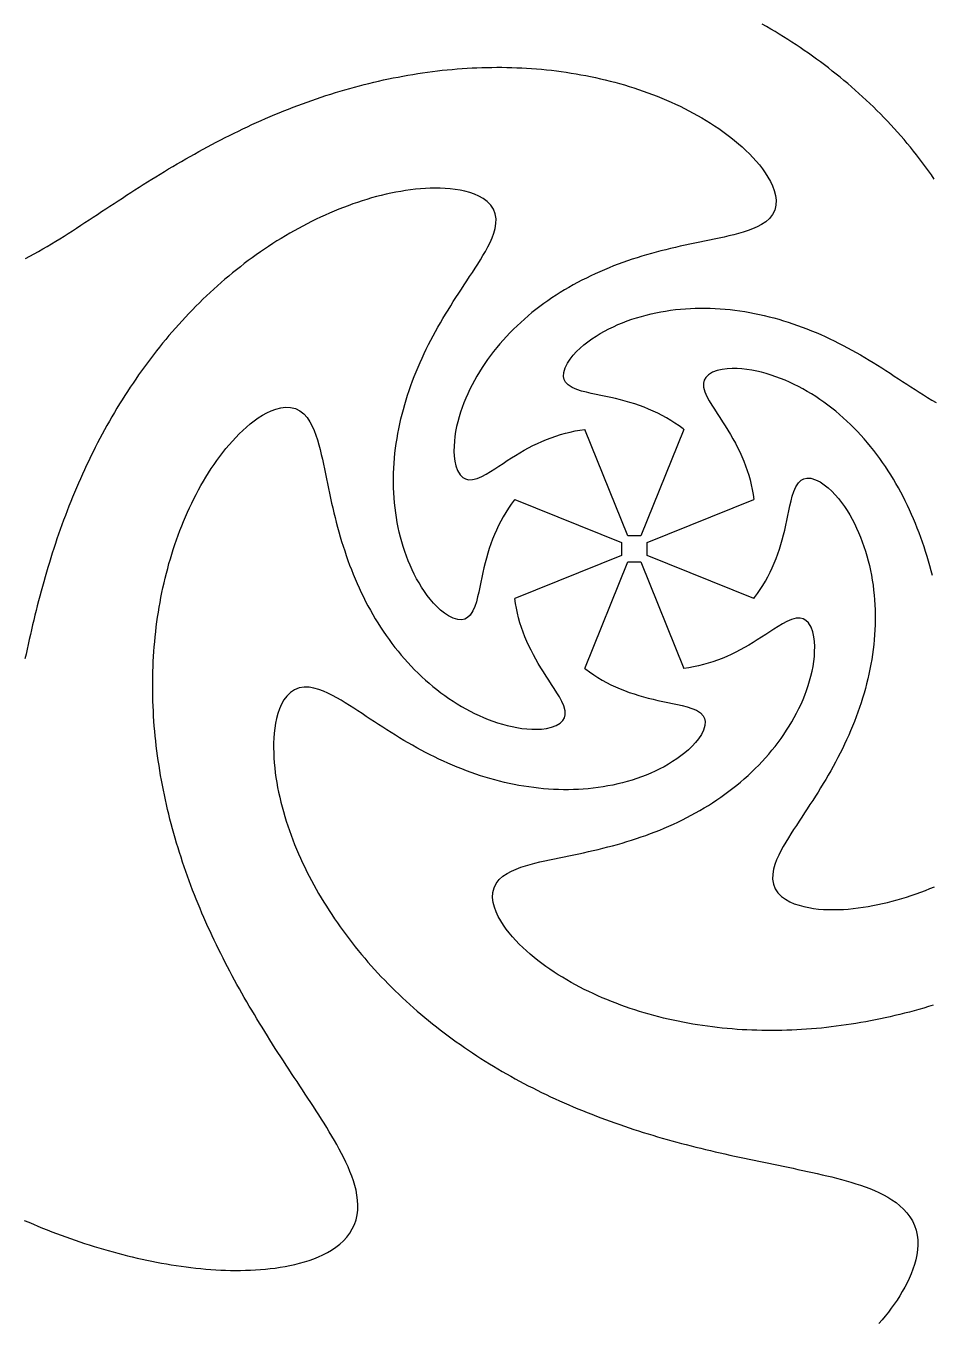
# Model space of a CAD drawing. Extents: x -137 to 137, y -137 to 137.
# Drawn here: x -40.4 to 19.8, y -51.4 to 34.8 of the extents above; entities that cross this region are included whole.
import ezdxf

# ---------------------------------------------------------------- set-up
doc = ezdxf.new("R2010")
doc.units = 0

msp = doc.modelspace()

# ---------------------------------------------------------------- linework, layer by layer
at = {"layer": 'PEC'}
for points in [[(19.920747, 24.576913), (19.733755, 24.849039), (19.543676, 25.119018), (19.350564, 25.386837), (19.154466, 25.652477), (18.955435, 25.915926), (18.753515, 26.177168), (18.548758, 26.436192), (18.341205, 26.692982), (18.130906, 26.947527), (17.917903, 27.199814), (17.702242, 27.449833), (17.483965, 27.697571), (17.263115, 27.943018), (17.039735, 28.186165), (16.813866, 28.427002), (16.585548, 28.665519), (16.354824, 28.901708), (16.121731, 29.135561), (15.886312, 29.36707), (15.648602, 29.596227), (15.408642, 29.823028), (15.166469, 30.047464), (14.922122, 30.269531), (14.675636, 30.489221), (14.42705, 30.706533), (14.176399, 30.921459), (13.92372, 31.133998), (13.669048, 31.344144), (13.412419, 31.551895), (13.152949, 31.756084), (12.891302, 31.95748), (12.628565, 32.157453), (12.364466, 32.355623), (12.098593, 32.551406), (11.830964, 32.744781), (11.561601, 32.935734), (11.290561, 33.124298), (11.017876, 33.310476), (10.743563, 33.494248), (10.467644, 33.675598), (10.190181, 33.854577), (9.911198, 34.031178), (9.630709, 34.205378), (9.34874, 34.377171), (9.065354, 34.546616), (8.780567, 34.713697), (8.494392, 34.878388)], [(-40.459702, 19.304316), (-40.165493, 19.454176), (-39.873975, 19.609207), (-39.584835, 19.768632), (-39.297858, 19.931919), (-39.012758, 20.098464), (-38.729357, 20.267884), (-38.447401, 20.439699), (-38.166749, 20.613636), (-37.887171, 20.789294), (-37.608564, 20.966489), (-37.330715, 21.14487), (-37.05355, 21.324312), (-36.776884, 21.504524), (-36.50064, 21.685381), (-36.2247, 21.866702), (-35.948941, 22.048298), (-35.673325, 22.23011), (-35.397695, 22.411902), (-35.122032, 22.593643), (-34.846238, 22.775185), (-34.570225, 22.956395), (-34.293989, 23.137264), (-34.017402, 23.317597), (-33.740446, 23.497361), (-33.463094, 23.676515), (-33.185237, 23.854883), (-32.906884, 24.032477), (-32.627991, 24.209222), (-32.348476, 24.384982), (-32.068361, 24.559784), (-31.787594, 24.733535), (-31.506114, 24.906129), (-31.223945, 25.077595), (-30.941041, 25.247846), (-30.65735, 25.416781), (-30.372897, 25.584432), (-30.087654, 25.750732), (-29.801562, 25.915569), (-29.514649, 26.078973), (-29.226907, 26.240912), (-28.938272, 26.401254), (-28.648767, 26.560021), (-28.358407, 26.717217), (-28.067126, 26.872702), (-27.774939, 27.026477), (-27.481872, 27.178566), (-27.18788, 27.328861), (-26.892954, 27.477315), (-26.597122, 27.623954), (-26.300381, 27.768744), (-26.00269, 27.911572), (-25.704075, 28.052457), (-25.404559, 28.191417), (-25.104103, 28.328333), (-24.802715, 28.463184), (-24.500421, 28.595993), (-24.197223, 28.726725), (-23.893095, 28.855275), (-23.588061, 28.981663), (-23.282146, 29.105905), (-22.97533, 29.227903), (-22.667618, 29.347621), (-22.359035, 29.465079), (-22.049598, 29.580267), (-21.739286, 29.693078), (-21.428122, 29.803513), (-21.11613, 29.91159), (-20.803315, 30.017263), (-20.489673, 30.120451), (-20.175228, 30.221168), (-19.860007, 30.319428), (-19.544005, 30.415149), (-19.227234, 30.508293), (-18.90972, 30.598871), (-18.591486, 30.686884), (-18.272529, 30.772242), (-17.95287, 30.854931), (-17.632534, 30.934959), (-17.311542, 31.012312), (-16.989898, 31.086908), (-16.667626, 31.158741), (-16.344752, 31.22782), (-16.021295, 31.294115), (-15.697267, 31.357557), (-15.372693, 31.418146), (-15.0476, 31.475886), (-14.722007, 31.530735), (-14.395931, 31.582641), (-14.069401, 31.631603), (-13.742445, 31.677638), (-13.41522, 31.721722), (-13.087733, 31.763819), (-12.759754, 31.801853), (-12.431322, 31.835789), (-12.102586, 31.866646), (-11.773573, 31.894395), (-11.444312, 31.919019), (-11.11483, 31.940489), (-10.785157, 31.958789), (-10.455322, 31.973891), (-10.125356, 31.985777), (-9.795288, 31.994421), (-9.465152, 31.999802), (-9.134978, 32.001897), (-8.8048, 32.000685), (-8.474651, 31.996141), (-8.144565, 31.988245), (-7.814577, 31.976972), (-7.484722, 31.962302), (-7.155038, 31.94421), (-6.825561, 31.922676), (-6.496328, 31.897674), (-6.167379, 31.869184), (-5.838754, 31.837181), (-5.510491, 31.801644), (-5.182634, 31.762546), (-4.855224, 31.719868), (-4.528304, 31.673581), (-4.201919, 31.623667), (-3.876113, 31.570096), (-3.550934, 31.512846), (-3.226429, 31.451893), (-2.902647, 31.387208), (-2.579638, 31.318771), (-2.257454, 31.246548), (-1.936146, 31.17052), (-1.615772, 31.090651), (-1.296385, 31.00692), (-0.978045, 30.919294), (-0.660812, 30.827742), (-0.344746, 30.732239), (-0.029914, 30.632743), (0.283621, 30.529234), (0.595787, 30.421664), (0.906513, 30.310005), (1.215726, 30.194221), (1.523343, 30.074263), (1.829288, 29.950102), (2.133471, 29.821685), (2.435803, 29.688967), (2.736191, 29.551908), (3.034529, 29.410443), (3.330713, 29.264523), (3.624633, 29.114093), (3.91616, 28.959078), (4.205168, 28.799415), (4.491519, 28.635035), (4.775054, 28.465845), (5.05561, 28.291761), (5.33301, 28.112689), (5.607051, 27.928521), (5.87751, 27.739131), (6.144144, 27.544392), (6.406676, 27.344161), (6.664795, 27.138273), (6.918139, 26.926537), (7.166294, 26.708744), (7.408779, 26.484658), (7.645026, 26.254006), (7.874353, 26.016477), (8.095937, 25.771711), (8.308761, 25.519295), (8.511553, 25.258757), (8.702689, 24.98956), (8.880054, 24.711109), (9.040836, 24.422781), (9.181226, 24.12402), (9.295975, 23.814546), (9.377837, 23.494866), (9.417133, 23.167331), (9.402281, 22.83794), (9.323103, 22.518023), (9.177222, 22.222536), (8.973672, 21.963217), (8.727949, 21.74317), (8.454463, 21.558512), (8.16341, 21.402829), (7.861251, 21.26986), (7.551936, 21.154441), (7.237902, 21.052509), (6.920694, 20.960903), (6.601314, 20.877161), (6.280436, 20.799348), (5.958524, 20.72592), (5.635913, 20.655623), (5.312848, 20.58744), (4.989519, 20.520521), (4.666077, 20.454149), (4.342649, 20.387709), (4.019346, 20.320661), (3.69626, 20.252577), (3.373476, 20.183077), (3.051083, 20.111788), (2.729164, 20.038386), (2.407786, 19.962652), (2.087033, 19.884313), (1.766991, 19.803119), (1.447722, 19.718937), (1.129317, 19.631546), (0.81186, 19.54077), (0.495419, 19.446516), (0.180097, 19.348582), (-0.134036, 19.2469), (-0.446885, 19.141334), (-0.758352, 19.031758), (-1.068364, 18.918133), (-1.376802, 18.8003), (-1.683596, 18.678253), (-1.988624, 18.551856), (-2.291804, 18.421088), (-2.593023, 18.285865), (-2.892175, 18.14613), (-3.189164, 18.001855), (-3.483864, 17.852959), (-3.776186, 17.699449), (-4.065991, 17.541237), (-4.353192, 17.378348), (-4.637642, 17.2107), (-4.919252, 17.038324), (-5.197869, 16.861152), (-5.473398, 16.679216), (-5.745687, 16.492465), (-6.014631, 16.300927), (-6.280077, 16.104572), (-6.542573, 15.904285), (-6.801296, 15.699162), (-7.055488, 15.488441), (-7.305641, 15.272942), (-7.551611, 15.05268), (-7.793251, 14.827676), (-8.030409, 14.597953), (-8.262931, 14.363539), (-8.490659, 14.124465), (-8.713429, 13.880765), (-8.931076, 13.63248), (-9.143428, 13.37965), (-9.350307, 13.122324), (-9.55153, 12.860551), (-9.746908, 12.594388), (-9.936243, 12.323893), (-10.11933, 12.04913), (-10.295953, 11.770169), (-10.465886, 11.487083), (-10.628887, 11.19995), (-10.784703, 10.908856), (-10.93306, 10.613892), (-11.073668, 10.315155), (-11.206205, 10.012753), (-11.330321, 9.706798), (-11.445626, 9.397417), (-11.551692, 9.084748), (-11.648023, 8.768945), (-11.734046, 8.450182), (-11.809105, 8.128662), (-11.872395, 7.804623), (-11.922955, 7.478358), (-11.959564, 7.15024), (-11.980669, 6.820768), (-11.984194, 6.490649), (-11.967267, 6.160964), (-11.925741, 5.8335), (-11.853314, 5.511527), (-11.739965, 5.201758), (-11.569922, 4.919627), (-11.393624, 4.746468), (-11.216827, 4.647589), (-11.017248, 4.59805), (-10.751937, 4.604529), (-10.433043, 4.688012), (-10.12998, 4.818627), (-9.839024, 4.974604), (-9.555942, 5.144524), (-9.277476, 5.321931), (-9.001261, 5.502831), (-8.725595, 5.684567), (-8.449209, 5.865206), (-8.171199, 6.043334), (-7.890863, 6.217775), (-7.607711, 6.387605), (-7.321383, 6.552022), (-7.031619, 6.7103), (-6.738261, 6.861813), (-6.441229, 7.005986), (-6.140502, 7.142283), (-5.836117, 7.2702), (-5.528159, 7.389255), (-5.21676, 7.49899), (-4.902093, 7.59897), (-4.584373, 7.688772), (-4.263851, 7.767988), (-3.940813, 7.83622), (-3.615506, 7.892613), (-3.288686, 7.93959)], [(-7.93959, 3.288686), (-7.980864, 3.234158), (-8.17778, 2.969128), (-8.365725, 2.697682), (-8.543918, 2.419731), (-8.712578, 2.135893), (-8.87179, 1.846649), (-9.021673, 1.552462), (-9.162384, 1.253778), (-9.29412, 0.951028), (-9.417119, 0.644623), (-9.531668, 0.334958), (-9.638109, 0.022413), (-9.736847, -0.292652), (-9.828361, -0.609891), (-9.913254, -0.928968), (-9.992229, -1.249561), (-10.066125, -1.571365), (-10.136038, -1.894059), (-10.203318, -2.217313), (-10.26974, -2.540745), (-10.337678, -2.86386), (-10.41048, -3.18591), (-10.493026, -3.505584), (-10.59287, -3.820235), (-10.722267, -4.123771), (-10.900948, -4.400608), (-11.080075, -4.567749), (-11.258114, -4.661223), (-11.461045, -4.705949), (-11.72635, -4.692789), (-12.042221, -4.598853), (-12.337121, -4.450968), (-12.612153, -4.268535), (-12.86969, -4.062045), (-13.111781, -3.837605), (-13.340005, -3.599055), (-13.555557, -3.348983), (-13.759354, -3.089235), (-13.952114, -2.821188), (-14.134397, -2.545905), (-14.30667, -2.264248), (-14.469306, -1.976916), (-14.622623, -1.684503), (-14.766895, -1.387522), (-14.902349, -1.086417), (-15.02919, -0.781582), (-15.147602, -0.473374), (-15.257748, -0.162116), (-15.359773, 0.151898), (-15.453815, 0.468396), (-15.539999, 0.787123), (-15.618446, 1.107842), (-15.689267, 1.430331), (-15.752571, 1.754381), (-15.808459, 2.079791), (-15.857031, 2.406374), (-15.898384, 2.733949), (-15.932614, 3.062346), (-15.959813, 3.391399), (-15.980073, 3.720953), (-15.993486, 4.050856), (-16.000142, 4.380965), (-16.00013, 4.711142), (-15.993542, 5.041252), (-15.980466, 5.37117), (-15.960992, 5.700772), (-15.935213, 6.029941), (-15.903217, 6.358564), (-15.863663, 6.686358), (-15.818872, 7.013486), (-15.76882, 7.339848), (-15.712902, 7.665256), (-15.651257, 7.989628), (-15.583933, 8.312869), (-15.511077, 8.634908), (-15.432736, 8.955657), (-15.349059, 9.275056), (-15.260099, 9.593025), (-15.166001, 9.909511), (-15.066834, 10.224445), (-14.962726, 10.537781), (-14.853775, 10.849466), (-14.740082, 11.159453), (-14.621788, 11.467713), (-14.498958, 11.774195), (-14.371769, 12.078894), (-14.240271, 12.381758), (-14.104656, 12.6828), (-13.964987, 12.981984), (-13.821431, 13.279323), (-13.67412, 13.57482), (-13.523159, 13.868468), (-13.368752, 14.160319), (-13.210979, 14.450365), (-13.050043, 14.738668), (-12.886108, 15.025277), (-12.719311, 15.310229), (-12.549888, 15.593629), (-12.378005, 15.875543), (-12.203866, 16.15607), (-12.02774, 16.435353), (-11.84986, 16.713523), (-11.670485, 16.990731), (-11.48995, 17.267186), (-11.308617, 17.543118), (-11.126858, 17.818769), (-10.945133, 18.094443), (-10.763985, 18.370496), (-10.584056, 18.647345), (-10.40611, 18.925472), (-10.231086, 19.205446), (-10.060155, 19.487935), (-9.894814, 19.773728), (-9.737013, 20.063747), (-9.589356, 20.359049), (-9.455383, 20.660788), (-9.340011, 20.970085), (-9.250172, 21.287684), (-9.195409, 21.613074), (-9.18796, 21.942803), (-9.240457, 22.268226), (-9.35992, 22.575337), (-9.541979, 22.850087), (-9.773108, 23.085292), (-10.038366, 23.281454), (-10.326137, 23.442996), (-10.628622, 23.575097), (-10.940818, 23.682359), (-11.259508, 23.768511), (-11.582576, 23.836499), (-11.908587, 23.888633), (-12.23654, 23.926741), (-12.565714, 23.952283), (-12.895577, 23.966444), (-13.225725, 23.970195), (-13.555844, 23.964342), (-13.885686, 23.949566), (-14.215049, 23.92644), (-14.543767, 23.89546), (-14.8717, 23.857051), (-15.198731, 23.811586), (-15.524757, 23.759404), (-15.84969, 23.700794), (-16.17345, 23.636012), (-16.495965, 23.565292), (-16.817173, 23.488855), (-17.137016, 23.406893), (-17.455438, 23.319573), (-17.772393, 23.227065), (-18.087834, 23.129524), (-18.401717, 23.027077), (-18.714003, 22.91986), (-19.024656, 22.807999), (-19.333635, 22.691595), (-19.640911, 22.570765), (-19.94645, 22.445608), (-20.250218, 22.316212), (-20.552191, 22.182681), (-20.852337, 22.04509), (-21.150628, 21.903524), (-21.447041, 21.758067), (-21.741547, 21.608786), (-22.034126, 21.455762), (-22.324751, 21.29906), (-22.613401, 21.138748), (-22.900055, 20.974894), (-23.184689, 20.807556), (-23.467288, 20.636802), (-23.747826, 20.462685), (-24.02629, 20.285268), (-24.302658, 20.104603), (-24.576913, 19.920747), (-24.849039, 19.733755), (-25.119018, 19.543676), (-25.386837, 19.350564), (-25.652477, 19.154466), (-25.915926, 18.955435), (-26.177168, 18.753515), (-26.436192, 18.548758), (-26.692982, 18.341205), (-26.947527, 18.130906), (-27.199814, 17.917903), (-27.449833, 17.702242), (-27.697571, 17.483965), (-27.943018, 17.263115), (-28.186165, 17.039735), (-28.427002, 16.813866), (-28.665519, 16.585548), (-28.901708, 16.354824), (-29.135561, 16.121731), (-29.36707, 15.886312), (-29.596227, 15.648602), (-29.823028, 15.408642), (-30.047464, 15.166469), (-30.269531, 14.922122), (-30.489221, 14.675636), (-30.706533, 14.42705), (-30.921459, 14.176399), (-31.133998, 13.92372), (-31.344144, 13.669048), (-31.551895, 13.412419), (-31.756084, 13.152949), (-31.95748, 12.891302), (-32.157453, 12.628565), (-32.355623, 12.364466), (-32.551406, 12.098593), (-32.744781, 11.830964), (-32.935734, 11.561601), (-33.124298, 11.290561), (-33.310476, 11.017876), (-33.494248, 10.743563), (-33.675598, 10.467644), (-33.854577, 10.190181), (-34.031178, 9.911198), (-34.205378, 9.630709), (-34.377171, 9.34874), (-34.546616, 9.065354), (-34.713697, 8.780567), (-34.878388, 8.494392), (-35.040703, 8.206862), (-35.200697, 7.918035), (-35.358346, 7.62792), (-35.513623, 7.33653), (-35.666573, 7.043911), (-35.817232, 6.750106), (-35.965572, 6.455123), (-36.111569, 6.158974), (-36.255303, 5.86172), (-36.396778, 5.563384), (-36.535964, 5.263973), (-36.672861, 4.963509), (-36.807559, 4.662052), (-36.940037, 4.359614), (-37.070262, 4.056198), (-37.198287, 3.751848), (-37.324171, 3.446605), (-37.447878, 3.140474), (-37.569389, 2.833465), (-37.688811, 2.525637), (-37.806143, 2.217006), (-37.921347, 1.907575), (-38.034466, 1.597376), (-38.145589, 1.286455), (-38.254677, 0.974815), (-38.361712, 0.662465), (-38.466819, 0.349459), (-38.569995, 0.035812), (-38.671199, -0.278476), (-38.770517, -0.593366), (-38.868016, -0.908824), (-38.963656, -1.224851), (-39.057459, -1.541428), (-39.149555, -1.858505), (-39.239915, -2.176081), (-39.328526, -2.494151), (-39.415539, -2.812661), (-39.50095, -3.131604), (-39.584729, -3.45098), (-39.667029, -3.77074), (-39.747875, -4.090871), (-39.827232, -4.411374), (-39.905252, -4.732205), (-39.981981, -5.053348), (-40.057387, -5.374804), (-40.131633, -5.69653), (-40.20477, -6.018509), (-40.276777, -6.340744), (-40.347845, -6.663187), (-40.418008, -6.985827), (-40.487279, -7.308661)], [(3.288686, 7.93959), (3.234158, 7.980864), (2.969128, 8.17778), (2.697682, 8.365725), (2.419731, 8.543918), (2.135893, 8.712578), (1.846649, 8.87179), (1.552462, 9.021673), (1.253778, 9.162384), (0.951028, 9.29412), (0.644623, 9.417119), (0.334958, 9.531668), (0.022413, 9.638109), (-0.292652, 9.736847), (-0.609891, 9.828361), (-0.928968, 9.913254), (-1.249561, 9.992229), (-1.571365, 10.066125), (-1.894059, 10.136038), (-2.217313, 10.203318), (-2.540745, 10.26974), (-2.86386, 10.337678), (-3.18591, 10.41048), (-3.505584, 10.493026), (-3.820235, 10.59287), (-4.123771, 10.722267), (-4.400608, 10.900948), (-4.567749, 11.080075), (-4.661223, 11.258114), (-4.705949, 11.461045), (-4.692789, 11.72635), (-4.598853, 12.042221), (-4.450968, 12.337121), (-4.268535, 12.612153), (-4.062045, 12.86969), (-3.837605, 13.111781), (-3.599055, 13.340005), (-3.348983, 13.555557), (-3.089235, 13.759354), (-2.821188, 13.952114), (-2.545905, 14.134397), (-2.264248, 14.30667), (-1.976916, 14.469306), (-1.684503, 14.622623), (-1.387522, 14.766895), (-1.086417, 14.902349), (-0.781582, 15.02919), (-0.473374, 15.147602), (-0.162116, 15.257748), (0.151898, 15.359773), (0.468396, 15.453815), (0.787123, 15.539999), (1.107842, 15.618446), (1.430331, 15.689267), (1.754381, 15.752571), (2.079791, 15.808459), (2.406374, 15.857031), (2.733949, 15.898384), (3.062346, 15.932614), (3.391399, 15.959813), (3.720953, 15.980073), (4.050856, 15.993486), (4.380965, 16.000142), (4.711142, 16.00013), (5.041252, 15.993542), (5.37117, 15.980466), (5.700772, 15.960992), (6.029941, 15.935213), (6.358564, 15.903217), (6.686358, 15.863663), (7.013486, 15.818872), (7.339848, 15.76882), (7.665256, 15.712902), (7.989628, 15.651257), (8.312869, 15.583933), (8.634908, 15.511077), (8.955657, 15.432736), (9.275056, 15.349059), (9.593025, 15.260099), (9.909511, 15.166001), (10.224445, 15.066834), (10.537781, 14.962726), (10.849466, 14.853775), (11.159453, 14.740082), (11.467713, 14.621788), (11.774195, 14.498958), (12.078894, 14.371769), (12.381758, 14.240271), (12.6828, 14.104656), (12.981984, 13.964987), (13.279323, 13.821431), (13.57482, 13.67412), (13.868468, 13.523159), (14.160319, 13.368752), (14.450365, 13.210979), (14.738668, 13.050043), (15.025277, 12.886108), (15.310229, 12.719311), (15.593629, 12.549888), (15.875543, 12.378005), (16.15607, 12.203866), (16.435353, 12.02774), (16.713523, 11.84986), (16.990731, 11.670485), (17.267186, 11.48995), (17.543118, 11.308617), (17.818769, 11.126858), (18.094443, 10.945133), (18.370496, 10.763985), (18.647345, 10.584056), (18.925472, 10.40611), (19.205446, 10.231086), (19.487935, 10.060155), (19.773728, 9.894814), (20.063747, 9.737013)], [(19.803119, -1.766991), (19.718937, -1.447722), (19.631546, -1.129317), (19.54077, -0.81186), (19.446516, -0.495419), (19.348582, -0.180097), (19.2469, 0.134036), (19.141334, 0.446885), (19.031758, 0.758352), (18.918133, 1.068364), (18.8003, 1.376802), (18.678253, 1.683596), (18.551856, 1.988624), (18.421088, 2.291804), (18.285865, 2.593023), (18.14613, 2.892175), (18.001855, 3.189164), (17.852959, 3.483864), (17.699449, 3.776186), (17.541237, 4.065991), (17.378348, 4.353192), (17.2107, 4.637642), (17.038324, 4.919252), (16.861152, 5.197869), (16.679216, 5.473398), (16.492465, 5.745687), (16.300927, 6.014631), (16.104572, 6.280077), (15.904285, 6.542573), (15.699162, 6.801296), (15.488441, 7.055488), (15.272942, 7.305641), (15.05268, 7.551611), (14.827676, 7.793251), (14.597953, 8.030409), (14.363539, 8.262931), (14.124465, 8.490659), (13.880765, 8.713429), (13.63248, 8.931076), (13.37965, 9.143428), (13.122324, 9.350307), (12.860551, 9.55153), (12.594388, 9.746908), (12.323893, 9.936243), (12.04913, 10.11933), (11.770169, 10.295953), (11.487083, 10.465886), (11.19995, 10.628887), (10.908856, 10.784703), (10.613892, 10.93306), (10.315155, 11.073668), (10.012753, 11.206205), (9.706798, 11.330321), (9.397417, 11.445626), (9.084748, 11.551692), (8.768945, 11.648023), (8.450182, 11.734046), (8.128662, 11.809105), (7.804623, 11.872395), (7.478358, 11.922955), (7.15024, 11.959564), (6.820768, 11.980669), (6.490649, 11.984194), (6.160964, 11.967267), (5.8335, 11.925741), (5.511527, 11.853314), (5.201758, 11.739965), (4.919627, 11.569922), (4.746468, 11.393624), (4.647589, 11.216827), (4.59805, 11.017248), (4.604529, 10.751937), (4.688012, 10.433043), (4.818627, 10.12998), (4.974604, 9.839024), (5.144524, 9.555942), (5.321931, 9.277476), (5.502831, 9.001261), (5.684567, 8.725595), (5.865206, 8.449209), (6.043334, 8.171199), (6.217775, 7.890863), (6.387605, 7.607711), (6.552022, 7.321383), (6.7103, 7.031619), (6.861813, 6.738261), (7.005986, 6.441229), (7.142283, 6.140502), (7.2702, 5.836117), (7.389255, 5.528159), (7.49899, 5.21676), (7.59897, 4.902093), (7.688772, 4.584373), (7.767988, 4.263851), (7.83622, 3.940813), (7.892613, 3.615506), (7.93959, 3.288686)], [(-40.539755, -44.615337), (-40.236548, -44.746048), (-39.93245, -44.874671), (-39.627462, -45.00117), (-39.321599, -45.125538), (-39.014869, -45.247751), (-38.707273, -45.367769), (-38.398823, -45.485576), (-38.089532, -45.601156), (-37.779402, -45.714463), (-37.468442, -45.825475), (-37.156668, -45.934178), (-36.844081, -46.040522), (-36.530693, -46.144481), (-36.216519, -46.24604), (-35.901563, -46.345146), (-35.585835, -46.441768), (-35.269353, -46.535888), (-34.952121, -46.627448), (-34.634152, -46.716416), (-34.315463, -46.802769), (-33.99606, -46.886439), (-33.675958, -46.967398), (-33.355174, -47.045611), (-33.033716, -47.121002), (-32.711604, -47.193551), (-32.388853, -47.263199), (-32.065474, -47.329871), (-31.741491, -47.393544), (-31.416917, -47.454136), (-31.091772, -47.511581), (-30.76608, -47.565837), (-30.439856, -47.6168), (-30.113128, -47.664424), (-29.78592, -47.708621), (-29.458254, -47.74929), (-29.130163, -47.786375), (-28.801673, -47.819743), (-28.472821, -47.849324), (-28.14364, -47.874991), (-27.81417, -47.896622), (-27.484454, -47.914113), (-27.154537, -47.927294), (-26.824474, -47.936054), (-26.494321, -47.940197), (-26.164143, -47.939582), (-25.834012, -47.933989), (-25.504008, -47.923236), (-25.174226, -47.907075), (-24.844769, -47.885272), (-24.515759, -47.857534), (-24.187334, -47.823573), (-23.859656, -47.783031), (-23.532913, -47.735551), (-23.207329, -47.680685), (-22.883163, -47.617986), (-22.560735, -47.546897), (-22.24042, -47.466834), (-21.922675, -47.377114), (-21.608065, -47.276967), (-21.297274, -47.16554), (-20.991159, -47.041853), (-20.690788, -46.904823), (-20.397489, -46.753258), (-20.112934, -46.585872), (-19.839208, -46.401331), (-19.578879, -46.198352), (-19.335051, -45.97585), (-19.111328, -45.733171), (-18.911647, -45.470382), (-18.739906, -45.188559), (-18.599421, -44.889936), (-18.492323, -44.577777), (-18.419158, -44.255959), (-18.378853, -43.928377), (-18.369063, -43.598447), (-18.386693, -43.26882), (-18.428384, -42.941346), (-18.490869, -42.617179), (-18.57116, -42.296946), (-18.666629, -41.980896), (-18.775058, -41.669046), (-18.894533, -41.361255), (-19.023416, -41.057278), (-19.160399, -40.756861), (-19.304316, -40.459702), (-19.454176, -40.165493), (-19.609207, -39.873975), (-19.768632, -39.584835), (-19.931919, -39.297858), (-20.098464, -39.012758), (-20.267884, -38.729357), (-20.439699, -38.447401), (-20.613636, -38.166749), (-20.789294, -37.887171), (-20.966489, -37.608564), (-21.14487, -37.330715), (-21.324312, -37.05355), (-21.504524, -36.776884), (-21.685381, -36.50064), (-21.866702, -36.2247), (-22.048298, -35.948941), (-22.23011, -35.673325), (-22.411902, -35.397695), (-22.593643, -35.122032), (-22.775185, -34.846238), (-22.956395, -34.570225), (-23.137264, -34.293989), (-23.317597, -34.017402), (-23.497361, -33.740446), (-23.676515, -33.463094), (-23.854883, -33.185237), (-24.032477, -32.906884), (-24.209222, -32.627991), (-24.384982, -32.348476), (-24.559784, -32.068361), (-24.733535, -31.787594), (-24.906129, -31.506114), (-25.077595, -31.223945), (-25.247846, -30.941041), (-25.416781, -30.65735), (-25.584432, -30.372897), (-25.750732, -30.087654), (-25.915569, -29.801562), (-26.078973, -29.514649), (-26.240912, -29.226907), (-26.401254, -28.938272), (-26.560021, -28.648767), (-26.717217, -28.358407), (-26.872702, -28.067126), (-27.026477, -27.774939), (-27.178566, -27.481872), (-27.328861, -27.18788), (-27.477315, -26.892954), (-27.623954, -26.597122), (-27.768744, -26.300381), (-27.911572, -26.00269), (-28.052457, -25.704075), (-28.191417, -25.404559), (-28.328333, -25.104103), (-28.463184, -24.802715), (-28.595993, -24.500421), (-28.726725, -24.197223), (-28.855275, -23.893095), (-28.981663, -23.588061), (-29.105905, -23.282146), (-29.227903, -22.97533), (-29.347621, -22.667618), (-29.465079, -22.359035), (-29.580267, -22.049598), (-29.693078, -21.739286), (-29.803513, -21.428122), (-29.91159, -21.11613), (-30.017263, -20.803315), (-30.120451, -20.489673), (-30.221168, -20.175228), (-30.319428, -19.860007), (-30.415149, -19.544005), (-30.508293, -19.227234), (-30.598871, -18.90972), (-30.686884, -18.591486), (-30.772242, -18.272529), (-30.854931, -17.95287), (-30.934959, -17.632534), (-31.012312, -17.311542), (-31.086908, -16.989898), (-31.158741, -16.667626), (-31.22782, -16.344752), (-31.294115, -16.021295), (-31.357557, -15.697267), (-31.418146, -15.372693), (-31.475886, -15.0476), (-31.530735, -14.722007), (-31.582641, -14.395931), (-31.631603, -14.069401), (-31.677638, -13.742445), (-31.721722, -13.41522), (-31.763819, -13.087733), (-31.801853, -12.759754), (-31.835789, -12.431322), (-31.866646, -12.102586), (-31.894395, -11.773573), (-31.919019, -11.444312), (-31.940489, -11.11483), (-31.958789, -10.785157), (-31.973891, -10.455322), (-31.985777, -10.125356), (-31.994421, -9.795288), (-31.999802, -9.465152), (-32.001897, -9.134978), (-32.000685, -8.8048), (-31.996141, -8.474651), (-31.988245, -8.144565), (-31.976972, -7.814577), (-31.962302, -7.484722), (-31.94421, -7.155038), (-31.922676, -6.825561), (-31.897674, -6.496328), (-31.869184, -6.167379), (-31.837181, -5.838754), (-31.801644, -5.510491), (-31.762546, -5.182634), (-31.719868, -4.855224), (-31.673581, -4.528304), (-31.623667, -4.201919), (-31.570096, -3.876113), (-31.512846, -3.550934), (-31.451893, -3.226429), (-31.387208, -2.902647), (-31.318771, -2.579638), (-31.246548, -2.257454), (-31.17052, -1.936146), (-31.090651, -1.615772), (-31.00692, -1.296385), (-30.919294, -0.978045), (-30.827742, -0.660812), (-30.732239, -0.344746), (-30.632743, -0.029914), (-30.529234, 0.283621), (-30.421664, 0.595787), (-30.310005, 0.906513), (-30.194221, 1.215726), (-30.074263, 1.523343), (-29.950102, 1.829288), (-29.821685, 2.133471), (-29.688967, 2.435803), (-29.551908, 2.736191), (-29.410443, 3.034529), (-29.264523, 3.330713), (-29.114093, 3.624633), (-28.959078, 3.91616), (-28.799415, 4.205168), (-28.635035, 4.491519), (-28.465845, 4.775054), (-28.291761, 5.05561), (-28.112689, 5.33301), (-27.928521, 5.607051), (-27.739131, 5.87751), (-27.544392, 6.144144), (-27.344161, 6.406676), (-27.138273, 6.664795), (-26.926537, 6.918139), (-26.708744, 7.166294), (-26.484658, 7.408779), (-26.254006, 7.645026), (-26.016477, 7.874353), (-25.771711, 8.095937), (-25.519295, 8.308761), (-25.258757, 8.511553), (-24.98956, 8.702689), (-24.711109, 8.880054), (-24.422781, 9.040836), (-24.12402, 9.181226), (-23.814546, 9.295975), (-23.494866, 9.377837), (-23.167331, 9.417133), (-22.83794, 9.402281), (-22.518023, 9.323103), (-22.222536, 9.177222), (-21.963217, 8.973672), (-21.74317, 8.727949), (-21.558512, 8.454463), (-21.402829, 8.16341), (-21.26986, 7.861251), (-21.154441, 7.551936), (-21.052509, 7.237902), (-20.960903, 6.920694), (-20.877161, 6.601314), (-20.799348, 6.280436), (-20.72592, 5.958524), (-20.655623, 5.635913), (-20.58744, 5.312848), (-20.520521, 4.989519), (-20.454149, 4.666077), (-20.387709, 4.342649), (-20.320661, 4.019346), (-20.252577, 3.69626), (-20.183077, 3.373476), (-20.111788, 3.051083), (-20.038386, 2.729164), (-19.962652, 2.407786), (-19.884313, 2.087033), (-19.803119, 1.766991), (-19.718937, 1.447722), (-19.631546, 1.129317), (-19.54077, 0.81186), (-19.446516, 0.495419), (-19.348582, 0.180097), (-19.2469, -0.134036), (-19.141334, -0.446885), (-19.031758, -0.758352), (-18.918133, -1.068364), (-18.8003, -1.376802), (-18.678253, -1.683596), (-18.551856, -1.988624), (-18.421088, -2.291804), (-18.285865, -2.593023), (-18.14613, -2.892175), (-18.001855, -3.189164), (-17.852959, -3.483864), (-17.699449, -3.776186), (-17.541237, -4.065991), (-17.378348, -4.353192), (-17.2107, -4.637642), (-17.038324, -4.919252), (-16.861152, -5.197869), (-16.679216, -5.473398), (-16.492465, -5.745687), (-16.300927, -6.014631), (-16.104572, -6.280077), (-15.904285, -6.542573), (-15.699162, -6.801296), (-15.488441, -7.055488), (-15.272942, -7.305641), (-15.05268, -7.551611), (-14.827676, -7.793251), (-14.597953, -8.030409), (-14.363539, -8.262931), (-14.124465, -8.490659), (-13.880765, -8.713429), (-13.63248, -8.931076), (-13.37965, -9.143428), (-13.122324, -9.350307), (-12.860551, -9.55153), (-12.594388, -9.746908), (-12.323893, -9.936243), (-12.04913, -10.11933), (-11.770169, -10.295953), (-11.487083, -10.465886), (-11.19995, -10.628887), (-10.908856, -10.784703), (-10.613892, -10.93306), (-10.315155, -11.073668), (-10.012753, -11.206205), (-9.706798, -11.330321), (-9.397417, -11.445626), (-9.084748, -11.551692), (-8.768945, -11.648023), (-8.450182, -11.734046), (-8.128662, -11.809105), (-7.804623, -11.872395), (-7.478358, -11.922955), (-7.15024, -11.959564), (-6.820768, -11.980669), (-6.490649, -11.984194), (-6.160964, -11.967267), (-5.8335, -11.925741), (-5.511527, -11.853314), (-5.201758, -11.739965), (-4.919627, -11.569922), (-4.746468, -11.393624), (-4.647589, -11.216827), (-4.59805, -11.017248), (-4.604529, -10.751937), (-4.688012, -10.433043), (-4.818627, -10.12998), (-4.974604, -9.839024), (-5.144524, -9.555942), (-5.321931, -9.277476), (-5.502831, -9.001261), (-5.684567, -8.725595), (-5.865206, -8.449209), (-6.043334, -8.171199), (-6.217775, -7.890863), (-6.387605, -7.607711), (-6.552022, -7.321383), (-6.7103, -7.031619), (-6.861813, -6.738261), (-7.005986, -6.441229), (-7.142283, -6.140502), (-7.2702, -5.836117), (-7.389255, -5.528159), (-7.49899, -5.21676), (-7.59897, -4.902093), (-7.688772, -4.584373), (-7.767988, -4.263851), (-7.83622, -3.940813), (-7.892613, -3.615506), (-7.93959, -3.288686)], [(-0.429687, 0.859375), (-3.288686, 7.93959)], [(3.288686, 7.93959), (0.429688, 0.859375)], [(7.93959, -3.288686), (7.980864, -3.234158), (8.17778, -2.969128), (8.365725, -2.697682), (8.543918, -2.419731), (8.712578, -2.135893), (8.87179, -1.846649), (9.021673, -1.552462), (9.162384, -1.253778), (9.29412, -0.951028), (9.417119, -0.644623), (9.531668, -0.334958), (9.638109, -0.022413), (9.736847, 0.292652), (9.828361, 0.609891), (9.913254, 0.928968), (9.992229, 1.249561), (10.066125, 1.571365), (10.136038, 1.894059), (10.203318, 2.217313), (10.26974, 2.540745), (10.337678, 2.86386), (10.41048, 3.18591), (10.493026, 3.505584), (10.59287, 3.820235), (10.722267, 4.123771), (10.900948, 4.400608), (11.080075, 4.567749), (11.258114, 4.661223), (11.461045, 4.705949), (11.72635, 4.692789), (12.042221, 4.598853), (12.337121, 4.450968), (12.612153, 4.268535), (12.86969, 4.062045), (13.111781, 3.837605), (13.340005, 3.599055), (13.555557, 3.348983), (13.759354, 3.089235), (13.952114, 2.821188), (14.134397, 2.545905), (14.30667, 2.264248), (14.469306, 1.976916), (14.622623, 1.684503), (14.766895, 1.387522), (14.902349, 1.086417), (15.02919, 0.781582), (15.147602, 0.473374), (15.257748, 0.162116), (15.359773, -0.151898), (15.453815, -0.468396), (15.539999, -0.787123), (15.618446, -1.107842), (15.689267, -1.430331), (15.752571, -1.754381), (15.808459, -2.079791), (15.857031, -2.406374), (15.898384, -2.733949), (15.932614, -3.062346), (15.959813, -3.391399), (15.980073, -3.720953), (15.993486, -4.050856), (16.000142, -4.380965), (16.00013, -4.711142), (15.993542, -5.041252), (15.980466, -5.37117), (15.960992, -5.700772), (15.935213, -6.029941), (15.903217, -6.358564), (15.863663, -6.686358), (15.818872, -7.013486), (15.76882, -7.339848), (15.712902, -7.665256), (15.651257, -7.989628), (15.583933, -8.312869), (15.511077, -8.634908), (15.432736, -8.955657), (15.349059, -9.275056), (15.260099, -9.593025), (15.166001, -9.909511), (15.066834, -10.224445), (14.962726, -10.537781), (14.853775, -10.849466), (14.740082, -11.159453), (14.621788, -11.467713), (14.498958, -11.774195), (14.371769, -12.078894), (14.240271, -12.381758), (14.104656, -12.6828), (13.964987, -12.981984), (13.821431, -13.279323), (13.67412, -13.57482), (13.523159, -13.868468), (13.368752, -14.160319), (13.210979, -14.450365), (13.050043, -14.738668), (12.886108, -15.025277), (12.719311, -15.310229), (12.549888, -15.593629), (12.378005, -15.875543), (12.203866, -16.15607), (12.02774, -16.435353), (11.84986, -16.713523), (11.670485, -16.990731), (11.48995, -17.267186), (11.308617, -17.543118), (11.126858, -17.818769), (10.945133, -18.094443), (10.763985, -18.370496), (10.584056, -18.647345), (10.40611, -18.925472), (10.231086, -19.205446), (10.060155, -19.487935), (9.894814, -19.773728), (9.737013, -20.063747), (9.589356, -20.359049), (9.455383, -20.660788), (9.340011, -20.970085), (9.250172, -21.287684), (9.195409, -21.613074), (9.18796, -21.942803), (9.240457, -22.268226), (9.35992, -22.575337), (9.541979, -22.850087), (9.773108, -23.085292), (10.038366, -23.281454), (10.326137, -23.442996), (10.628622, -23.575097), (10.940818, -23.682359), (11.259508, -23.768511), (11.582576, -23.836499), (11.908587, -23.888633), (12.23654, -23.926741), (12.565714, -23.952283), (12.895577, -23.966444), (13.225725, -23.970195), (13.555844, -23.964342), (13.885686, -23.949566), (14.215049, -23.92644), (14.543767, -23.89546), (14.8717, -23.857051), (15.198731, -23.811586), (15.524757, -23.759404), (15.84969, -23.700794), (16.17345, -23.636012), (16.495965, -23.565292), (16.817173, -23.488855), (17.137016, -23.406893), (17.455438, -23.319573), (17.772393, -23.227065), (18.087834, -23.129524), (18.401717, -23.027077), (18.714003, -22.91986), (19.024656, -22.807999), (19.333635, -22.691595), (19.640911, -22.570765), (19.94645, -22.445608)], [(-7.93959, 3.288686), (-0.859375, 0.429688)], [(0.859375, 0.429688), (7.93959, 3.288686)], [(-0.859375, 0.429688), (-0.859375, -0.429687)], [(0.429688, 0.859375), (-0.429687, 0.859375)], [(0.859375, -0.429688), (0.859375, 0.429688)], [(-0.859375, -0.429687), (-7.93959, -3.288686)], [(-3.288686, -7.93959), (-0.429688, -0.859375)], [(-0.429688, -0.859375), (0.429687, -0.859375)], [(0.429687, -0.859375), (3.288686, -7.93959)], [(7.93959, -3.288686), (0.859375, -0.429688)], [(19.860007, -30.319428), (19.544005, -30.415149), (19.227234, -30.508293), (18.90972, -30.598871), (18.591486, -30.686884), (18.272529, -30.772242), (17.95287, -30.854931), (17.632534, -30.934959), (17.311542, -31.012312), (16.989898, -31.086908), (16.667626, -31.158741), (16.344752, -31.22782), (16.021295, -31.294115), (15.697267, -31.357557), (15.372693, -31.418146), (15.0476, -31.475886), (14.722007, -31.530735), (14.395931, -31.582641), (14.069401, -31.631603), (13.742445, -31.677638), (13.41522, -31.721722), (13.087733, -31.763819), (12.759754, -31.801853), (12.431322, -31.835789), (12.102586, -31.866646), (11.773573, -31.894395), (11.444312, -31.919019), (11.11483, -31.940489), (10.785157, -31.958789), (10.455322, -31.973891), (10.125356, -31.985777), (9.795288, -31.994421), (9.465152, -31.999802), (9.134978, -32.001897), (8.8048, -32.000685), (8.474651, -31.996141), (8.144565, -31.988245), (7.814577, -31.976972), (7.484722, -31.962302), (7.155038, -31.94421), (6.825561, -31.922676), (6.496328, -31.897674), (6.167379, -31.869184), (5.838754, -31.837181), (5.510491, -31.801644), (5.182634, -31.762546), (4.855224, -31.719868), (4.528304, -31.673581), (4.201919, -31.623667), (3.876113, -31.570096), (3.550934, -31.512846), (3.226429, -31.451893), (2.902647, -31.387208), (2.579638, -31.318771), (2.257454, -31.246548), (1.936146, -31.17052), (1.615772, -31.090651), (1.296385, -31.00692), (0.978045, -30.919294), (0.660812, -30.827742), (0.344746, -30.732239), (0.029914, -30.632743), (-0.283621, -30.529234), (-0.595787, -30.421664), (-0.906513, -30.310005), (-1.215726, -30.194221), (-1.523343, -30.074263), (-1.829288, -29.950102), (-2.133471, -29.821685), (-2.435803, -29.688967), (-2.736191, -29.551908), (-3.034529, -29.410443), (-3.330713, -29.264523), (-3.624633, -29.114093), (-3.91616, -28.959078), (-4.205168, -28.799415), (-4.491519, -28.635035), (-4.775054, -28.465845), (-5.05561, -28.291761), (-5.33301, -28.112689), (-5.607051, -27.928521), (-5.87751, -27.739131), (-6.144144, -27.544392), (-6.406676, -27.344161), (-6.664795, -27.138273), (-6.918139, -26.926537), (-7.166294, -26.708744), (-7.408779, -26.484658), (-7.645026, -26.254006), (-7.874353, -26.016477), (-8.095937, -25.771711), (-8.308761, -25.519295), (-8.511553, -25.258757), (-8.702689, -24.98956), (-8.880054, -24.711109), (-9.040836, -24.422781), (-9.181226, -24.12402), (-9.295975, -23.814546), (-9.377837, -23.494866), (-9.417133, -23.167331), (-9.402281, -22.83794), (-9.323103, -22.518023), (-9.177222, -22.222536), (-8.973672, -21.963217), (-8.727949, -21.74317), (-8.454463, -21.558512), (-8.16341, -21.402829), (-7.861251, -21.26986), (-7.551936, -21.154441), (-7.237902, -21.052509), (-6.920694, -20.960903), (-6.601314, -20.877161), (-6.280436, -20.799348), (-5.958524, -20.72592), (-5.635913, -20.655623), (-5.312848, -20.58744), (-4.989519, -20.520521), (-4.666077, -20.454149), (-4.342649, -20.387709), (-4.019346, -20.320661), (-3.69626, -20.252577), (-3.373476, -20.183077), (-3.051083, -20.111788), (-2.729164, -20.038386), (-2.407786, -19.962652), (-2.087033, -19.884313), (-1.766991, -19.803119), (-1.447722, -19.718937), (-1.129317, -19.631546), (-0.81186, -19.54077), (-0.495419, -19.446516), (-0.180097, -19.348582), (0.134036, -19.2469), (0.446885, -19.141334), (0.758352, -19.031758), (1.068364, -18.918133), (1.376802, -18.8003), (1.683596, -18.678253), (1.988624, -18.551856), (2.291804, -18.421088), (2.593023, -18.285865), (2.892175, -18.14613), (3.189164, -18.001855), (3.483864, -17.852959), (3.776186, -17.699449), (4.065991, -17.541237), (4.353192, -17.378348), (4.637642, -17.2107), (4.919252, -17.038324), (5.197869, -16.861152), (5.473398, -16.679216), (5.745687, -16.492465), (6.014631, -16.300927), (6.280077, -16.104572), (6.542573, -15.904285), (6.801296, -15.699162), (7.055488, -15.488441), (7.305641, -15.272942), (7.551611, -15.05268), (7.793251, -14.827676), (8.030409, -14.597953), (8.262931, -14.363539), (8.490659, -14.124465), (8.713429, -13.880765), (8.931076, -13.63248), (9.143428, -13.37965), (9.350307, -13.122324), (9.55153, -12.860551), (9.746908, -12.594388), (9.936243, -12.323893), (10.11933, -12.04913), (10.295953, -11.770169), (10.465886, -11.487083), (10.628887, -11.19995), (10.784703, -10.908856), (10.93306, -10.613892), (11.073668, -10.315155), (11.206205, -10.012753), (11.330321, -9.706798), (11.445626, -9.397417), (11.551692, -9.084748), (11.648023, -8.768945), (11.734046, -8.450182), (11.809105, -8.128662), (11.872395, -7.804623), (11.922955, -7.478358), (11.959564, -7.15024), (11.980669, -6.820768), (11.984194, -6.490649), (11.967267, -6.160964), (11.925741, -5.8335), (11.853314, -5.511527), (11.739965, -5.201758), (11.569922, -4.919627), (11.393624, -4.746468), (11.216827, -4.647589), (11.017248, -4.59805), (10.751937, -4.604529), (10.433043, -4.688012), (10.12998, -4.818627), (9.839024, -4.974604), (9.555942, -5.144524), (9.277476, -5.321931), (9.001261, -5.502831), (8.725595, -5.684567), (8.449209, -5.865206), (8.171199, -6.043334), (7.890863, -6.217775), (7.607711, -6.387605), (7.321383, -6.552022), (7.031619, -6.7103), (6.738261, -6.861813), (6.441229, -7.005986), (6.140502, -7.142283), (5.836117, -7.2702), (5.528159, -7.389255), (5.21676, -7.49899), (4.902093, -7.59897), (4.584373, -7.688772), (4.263851, -7.767988), (3.940813, -7.83622), (3.615506, -7.892613), (3.288686, -7.93959)], [(-3.288686, -7.93959), (-3.234158, -7.980864), (-2.969128, -8.17778), (-2.697682, -8.365725), (-2.419731, -8.543918), (-2.135893, -8.712578), (-1.846649, -8.87179), (-1.552462, -9.021673), (-1.253778, -9.162384), (-0.951028, -9.29412), (-0.644623, -9.417119), (-0.334958, -9.531668), (-0.022413, -9.638109), (0.292652, -9.736847), (0.609891, -9.828361), (0.928968, -9.913254), (1.249561, -9.992229), (1.571365, -10.066125), (1.894059, -10.136038), (2.217313, -10.203318), (2.540745, -10.26974), (2.86386, -10.337678), (3.18591, -10.41048), (3.505584, -10.493026), (3.820235, -10.59287), (4.123771, -10.722267), (4.400608, -10.900948), (4.567749, -11.080075), (4.661223, -11.258114), (4.705949, -11.461045), (4.692789, -11.72635), (4.598853, -12.042221), (4.450968, -12.337121), (4.268535, -12.612153), (4.062045, -12.86969), (3.837605, -13.111781), (3.599055, -13.340005), (3.348983, -13.555557), (3.089235, -13.759354), (2.821188, -13.952114), (2.545905, -14.134397), (2.264248, -14.30667), (1.976916, -14.469306), (1.684503, -14.622623), (1.387522, -14.766895), (1.086417, -14.902349), (0.781582, -15.02919), (0.473374, -15.147602), (0.162116, -15.257748), (-0.151898, -15.359773), (-0.468396, -15.453815), (-0.787123, -15.539999), (-1.107842, -15.618446), (-1.430331, -15.689267), (-1.754381, -15.752571), (-2.079791, -15.808459), (-2.406374, -15.857031), (-2.733949, -15.898384), (-3.062346, -15.932614), (-3.391399, -15.959813), (-3.720953, -15.980073), (-4.050856, -15.993486), (-4.380965, -16.000142), (-4.711142, -16.00013), (-5.041252, -15.993542), (-5.37117, -15.980466), (-5.700772, -15.960992), (-6.029941, -15.935213), (-6.358564, -15.903217), (-6.686358, -15.863663), (-7.013486, -15.818872), (-7.339848, -15.76882), (-7.665256, -15.712902), (-7.989628, -15.651257), (-8.312869, -15.583933), (-8.634908, -15.511077), (-8.955657, -15.432736), (-9.275056, -15.349059), (-9.593025, -15.260099), (-9.909511, -15.166001), (-10.224445, -15.066834), (-10.537781, -14.962726), (-10.849466, -14.853775), (-11.159453, -14.740082), (-11.467713, -14.621788), (-11.774195, -14.498958), (-12.078894, -14.371769), (-12.381758, -14.240271), (-12.6828, -14.104656), (-12.981984, -13.964987), (-13.279323, -13.821431), (-13.57482, -13.67412), (-13.868468, -13.523159), (-14.160319, -13.368752), (-14.450365, -13.210979), (-14.738668, -13.050043), (-15.025277, -12.886108), (-15.310229, -12.719311), (-15.593629, -12.549888), (-15.875543, -12.378005), (-16.15607, -12.203866), (-16.435353, -12.02774), (-16.713523, -11.84986), (-16.990731, -11.670485), (-17.267186, -11.48995), (-17.543118, -11.308617), (-17.818769, -11.126858), (-18.094443, -10.945133), (-18.370496, -10.763985), (-18.647345, -10.584056), (-18.925472, -10.40611), (-19.205446, -10.231086), (-19.487935, -10.060155), (-19.773728, -9.894814), (-20.063747, -9.737013), (-20.359049, -9.589356), (-20.660788, -9.455383), (-20.970085, -9.340011), (-21.287684, -9.250172), (-21.613074, -9.195409), (-21.942803, -9.18796), (-22.268226, -9.240457), (-22.575337, -9.35992), (-22.850087, -9.541979), (-23.085292, -9.773108), (-23.281454, -10.038366), (-23.442996, -10.326137), (-23.575097, -10.628622), (-23.682359, -10.940818), (-23.768511, -11.259508), (-23.836499, -11.582576), (-23.888633, -11.908587), (-23.926741, -12.23654), (-23.952283, -12.565714), (-23.966444, -12.895577), (-23.970195, -13.225725), (-23.964342, -13.555844), (-23.949566, -13.885686), (-23.92644, -14.215049), (-23.89546, -14.543767), (-23.857051, -14.8717), (-23.811586, -15.198731), (-23.759404, -15.524757), (-23.700794, -15.84969), (-23.636012, -16.17345), (-23.565292, -16.495965), (-23.488855, -16.817173), (-23.406893, -17.137016), (-23.319573, -17.455438), (-23.227065, -17.772393), (-23.129524, -18.087834), (-23.027077, -18.401717), (-22.91986, -18.714003), (-22.807999, -19.024656), (-22.691595, -19.333635), (-22.570765, -19.640911), (-22.445608, -19.94645), (-22.316212, -20.250218), (-22.182681, -20.552191), (-22.04509, -20.852337), (-21.903524, -21.150628), (-21.758067, -21.447041), (-21.608786, -21.741547), (-21.455762, -22.034126), (-21.29906, -22.324751), (-21.138748, -22.613401), (-20.974894, -22.900055), (-20.807556, -23.184689), (-20.636802, -23.467288), (-20.462685, -23.747826), (-20.285268, -24.02629), (-20.104603, -24.302658), (-19.920747, -24.576913), (-19.733755, -24.849039), (-19.543676, -25.119018), (-19.350564, -25.386837), (-19.154466, -25.652477), (-18.955435, -25.915926), (-18.753515, -26.177168), (-18.548758, -26.436192), (-18.341205, -26.692982), (-18.130906, -26.947527), (-17.917903, -27.199814), (-17.702242, -27.449833), (-17.483965, -27.697571), (-17.263115, -27.943018), (-17.039735, -28.186165), (-16.813866, -28.427002), (-16.585548, -28.665519), (-16.354824, -28.901708), (-16.121731, -29.135561), (-15.886312, -29.36707), (-15.648602, -29.596227), (-15.408642, -29.823028), (-15.166469, -30.047464), (-14.922122, -30.269531), (-14.675636, -30.489221), (-14.42705, -30.706533), (-14.176399, -30.921459), (-13.92372, -31.133998), (-13.669048, -31.344144), (-13.412419, -31.551895), (-13.152949, -31.756084), (-12.891302, -31.95748), (-12.628565, -32.157453), (-12.364466, -32.355623), (-12.098593, -32.551406), (-11.830964, -32.744781), (-11.561601, -32.935734), (-11.290561, -33.124298), (-11.017876, -33.310476), (-10.743563, -33.494248), (-10.467644, -33.675598), (-10.190181, -33.854577), (-9.911198, -34.031178), (-9.630709, -34.205378), (-9.34874, -34.377171), (-9.065354, -34.546616), (-8.780567, -34.713697), (-8.494392, -34.878388), (-8.206862, -35.040703), (-7.918035, -35.200697), (-7.62792, -35.358346), (-7.33653, -35.513623), (-7.043911, -35.666573), (-6.750106, -35.817232), (-6.455123, -35.965572), (-6.158974, -36.111569), (-5.86172, -36.255303), (-5.563384, -36.396778), (-5.263973, -36.535964), (-4.963509, -36.672861), (-4.662052, -36.807559), (-4.359614, -36.940037), (-4.056198, -37.070262), (-3.751848, -37.198287), (-3.446605, -37.324171), (-3.140474, -37.447878), (-2.833465, -37.569389), (-2.525637, -37.688811), (-2.217006, -37.806143), (-1.907575, -37.921347), (-1.597376, -38.034466), (-1.286455, -38.145589), (-0.974815, -38.254677), (-0.662465, -38.361712), (-0.349459, -38.466819), (-0.035812, -38.569995), (0.278476, -38.671199), (0.593366, -38.770517), (0.908824, -38.868016), (1.224851, -38.963656), (1.541428, -39.057459), (1.858505, -39.149555), (2.176081, -39.239915), (2.494151, -39.328526), (2.812661, -39.415539), (3.131604, -39.50095), (3.45098, -39.584729), (3.77074, -39.667029), (4.090871, -39.747875), (4.411374, -39.827232), (4.732205, -39.905252), (5.053348, -39.981981), (5.374804, -40.057387), (5.69653, -40.131633), (6.018509, -40.20477), (6.340744, -40.276777), (6.663187, -40.347845), (6.985827, -40.418008), (7.308661, -40.487279), (7.63164, -40.555871), (7.954759, -40.623795), (8.278001, -40.691135), (8.601323, -40.758093), (8.924724, -40.824665), (9.24816, -40.891065), (9.571608, -40.957406), (9.895053, -41.023765), (10.218439, -41.090412), (10.541755, -41.157396), (10.864943, -41.224995), (11.18797, -41.293357), (11.51079, -41.362691), (11.833336, -41.433289), (12.155563, -41.505328), (12.477375, -41.579196), (12.798712, -41.655107), (13.119446, -41.73352), (13.439485, -41.814726), (13.758659, -41.899267), (14.07682, -41.98754), (14.393733, -42.08019), (14.709162, -42.177773), (15.022772, -42.281045), (15.334168, -42.390809), (15.642861, -42.507955), (15.9482, -42.633573), (16.249402, -42.768802), (16.545438, -42.914982), (16.834989, -43.073606), (17.116381, -43.24627), (17.387493, -43.434643), (17.645654, -43.640381), (17.887616, -43.864917), (18.109598, -44.109192), (18.307497, -44.373327), (18.477303, -44.656319), (18.615694, -44.955918), (18.720612, -45.268816), (18.791584, -45.591126), (18.829661, -45.918973), (18.837033, -46.248964), (18.816523, -46.57842), (18.771156, -46.905399), (18.703855, -47.228593), (18.617285, -47.547178), (18.513794, -47.860685), (18.395412, -48.168884), (18.263867, -48.471706), (18.120622, -48.769176), (17.966939, -49.061394), (17.803874, -49.348484), (17.632329, -49.630592), (17.453098, -49.907883), (17.266835, -50.180501), (17.074139, -50.448612), (16.875504, -50.712354), (16.671381, -50.971873), (16.46216, -51.2273), (16.248182, -51.478757)]]:
    msp.add_lwpolyline(points, dxfattribs=at)

doc.saveas('drawing.dxf')
